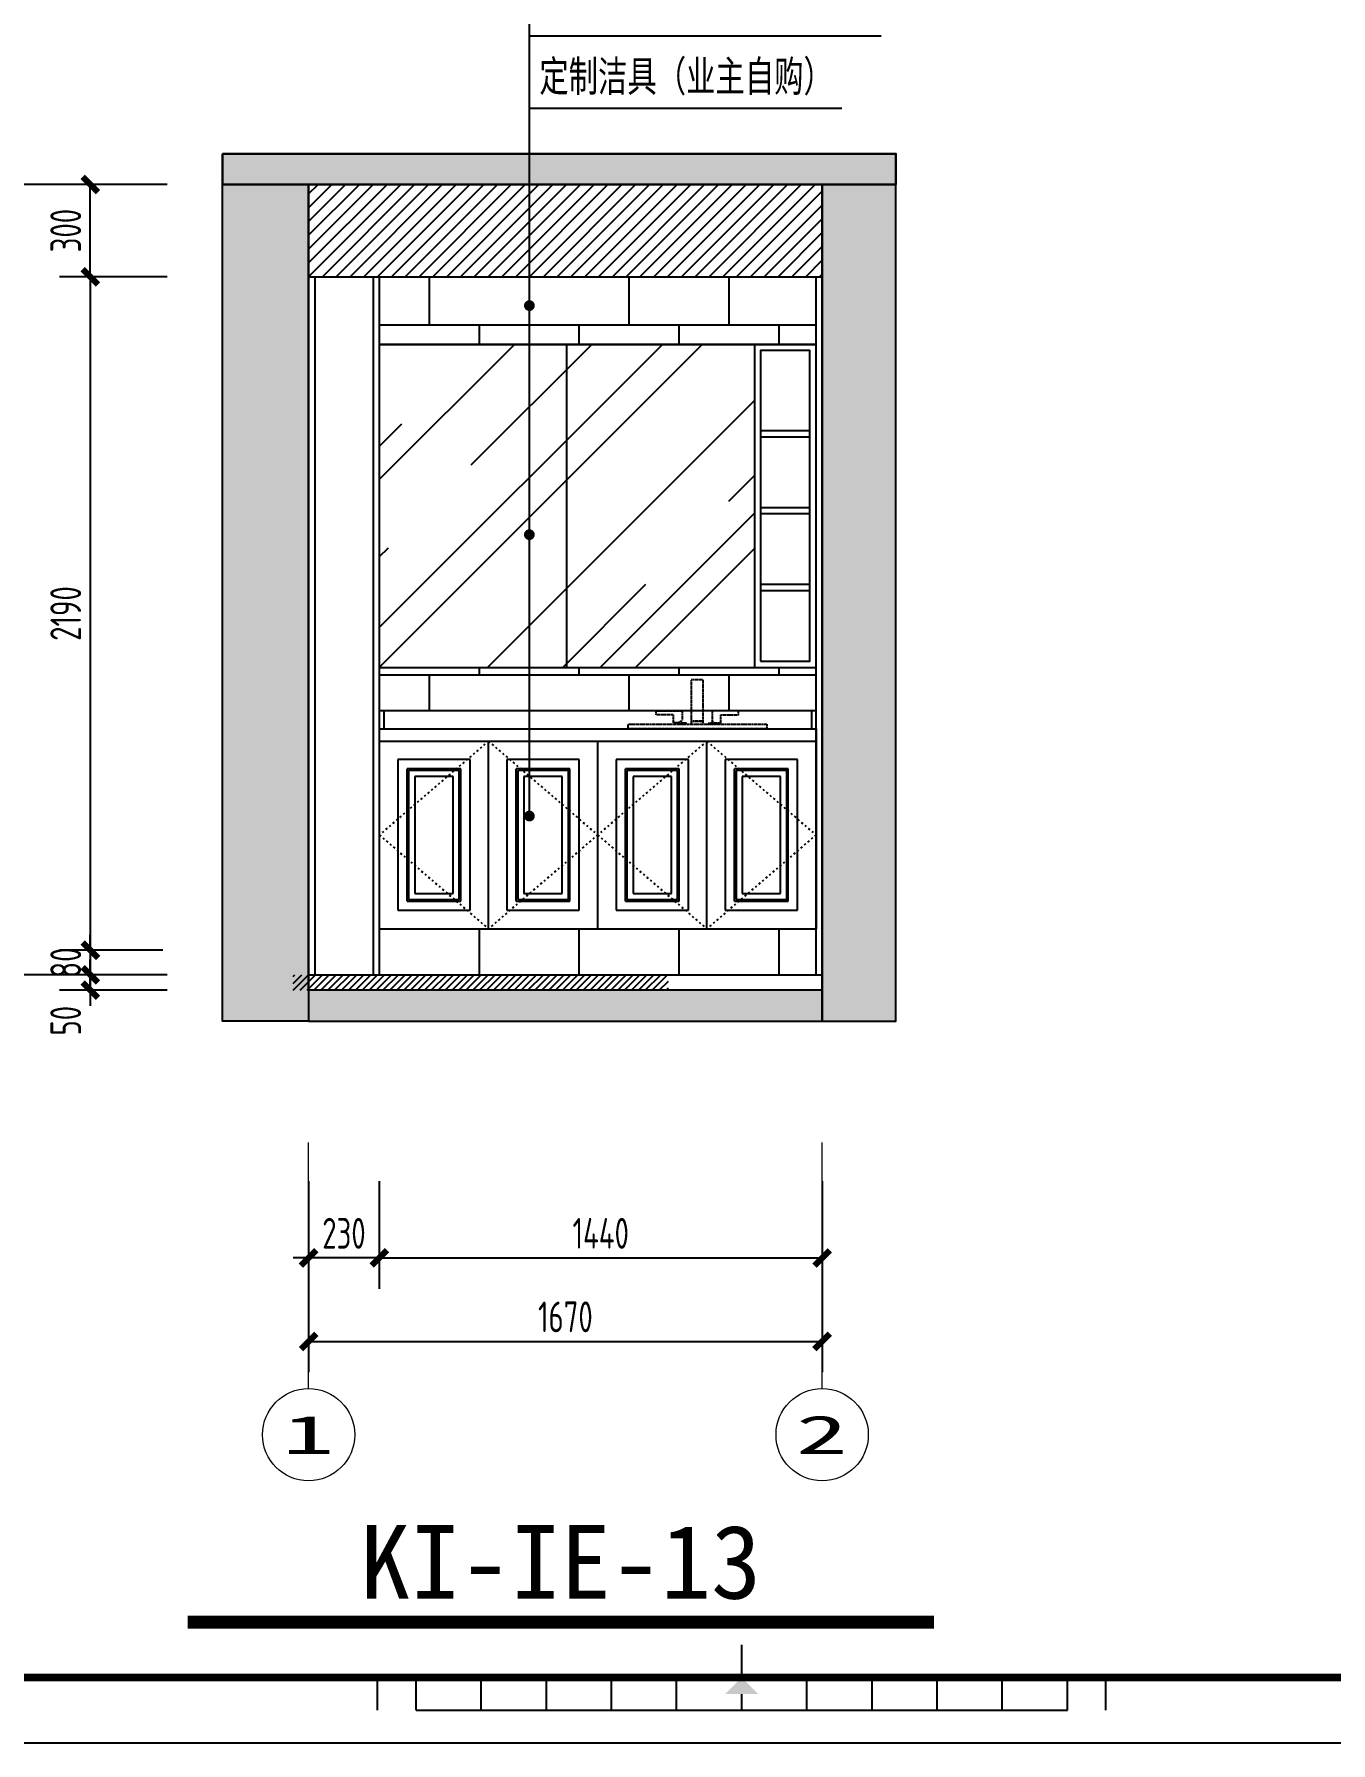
# Model space of a CAD drawing. Header units: millimetres. Extents: x 104198 to 1296755, y -81101 to 81453.
# Drawn here: x 720184 to 724401, y -28742 to -23186 of the extents above; entities that cross this region are included whole.
import ezdxf
from ezdxf.enums import TextEntityAlignment as Align
from ezdxf.xclip import XClip

# ---------------------------------------------------------------- set-up
doc = ezdxf.new("R2010")
doc.units = ezdxf.units.MM
doc.header["$XCLIPFRAME"] = 0
doc.header["$PDMODE"] = 3
doc.linetypes.add('ACAD_ISO03W100', pattern=[30, 12, -18])
doc.linetypes.add('Ax-B-comp-L2qt-$0$Ax-B-comp-L6-$0$Ax-B-comp-B1-$0$TRAZOS', pattern=[0.75, 0.5, -0.25])
doc.layers.get('Defpoints').update_dxf_attribs({"color": 250})
for name, color, linetype, lineweight in [('--外框线', 7, 'Continuous', 30), ('01-PL-墙体柱子', 7, 'Continuous', 35), ('Axle Number', 150, 'Continuous', 0)]:
    doc.layers.add(name, color=color, linetype=linetype, lineweight=lineweight)
for name, color, linetype in [('0家具', 51, 'Continuous'), ('1-墙线', 7, 'Continuous'), ('D■02 地材填充', 250, 'Continuous'), ('P-新砌墙体填充', 8, 'Continuous'), ('图纸图框', 165, 'Continuous')]:
    doc.layers.add(name, color=color, linetype=linetype)
doc.styles.add('CCD_DIM', font='ARCHS.SHX')
doc.styles.add('尺寸标注', font='ARCHS.SHX', dxfattribs={"width": 0.8})
doc.styles.add('线上图名', font='simhei.ttf')
doc.styles.add('轴号', font='', dxfattribs={"width": 0.8})
doc.styles.add('黑体', font='simhei.ttf', dxfattribs={"width": 0.7})
doc.styles.get('轴号').set_extended_font_data('SimSun')
doc.dimstyles.new('海龍1：50', dxfattribs={"dimscale": 50, "dimtxt": 2, "dimasz": 1, "dimexe": 2, "dimexo": 2, "dimgap": 0.6, "dimtad": 1, "dimdec": 0, "dimrnd": 5, "dimdsep": 46, "dimtxsty": 'CCD_DIM', "dimblk": 'WS-cj', "dimcen": 1, "dimclrd": 44, "dimclre": 44, "dimclrt": 2, "dimadec": 0, "dimazin": 2, "dimtfac": 1, "dimtdec": 4, "dimtix": 1, "dimtmove": 2, "dimatfit": 3, "dimldrblk": 'CCD_Leader_Arrow', "dimfxl": 5, "dimfxlon": 1, "dimtolj": 1, "dimarcsym": 0})
doc.dimstyles.new('立面标注', dxfattribs={"dimtxt": 100, "dimasz": 35, "dimexe": 20, "dimexo": 100, "dimtad": 1, "dimdec": 0, "dimtxsty": '黑体', "dimblk": 'ARCHTICK', "dimcen": 80, "dimdle": 20, "dimclrd": 251, "dimclre": 251, "dimclrt": 256, "dimadec": 0, "dimazin": 0, "dimtfac": 1, "dimtdec": 0, "dimtix": 1, "dimtmove": 2, "dimatfit": 3, "dimldrblk": 'DOT', "dimfxl": 200, "dimfxlon": 1, "dimarcsym": 0})

# ---------------------------------------------------------------- blocks, each defined once
blk = doc.blocks.new('kjghhgdgfhdhgfh')
at = {"layer": '图纸图框', "color": 165}
for p, q in [((1235.736097114308, -516.6322323388636), (1235.736097114308, -513.1311886968824)), ((1196.594429197475, -520.1332759807351), (1196.594429197475, -516.6322323388636)), ((1200.725660694923, -520.1332759807351), (1200.725660694923, -516.6322323388636)), ((1207.727747978776, -520.1332759807351), (1207.727747978776, -516.6322323388636)), ((1214.729835262748, -520.1332759807351), (1214.729835262748, -516.6322323388636)), ((1221.731922546599, -520.1332759807351), (1221.731922546599, -516.6322323388636)), ((1228.734009830453, -520.1332759807351), (1228.734009830453, -516.6322323388636)), ((1242.738184398277, -520.1332759807351), (1242.738184398277, -516.6322323388636)), ((1249.74027168213, -520.1332759807351), (1249.74027168213, -516.6322323388636)), ((1256.742358965983, -520.1332759807351), (1256.742358965983, -516.6322323388636)), ((1263.744446249947, -520.1332759807351), (1263.744446249947, -516.6322323388636)), ((1270.746533533805, -520.1332759807351), (1270.746533533805, -516.6322323388636)), ((1274.877765031257, -520.1332759807351), (1274.877765031257, -516.6322323388636)), ((1200.725660694923, -520.1332759807351), (1270.746533533805, -520.1332759807351)), ((1018.449156697091, -523.6475894229297), (1438.44652398302, -523.6475894229297)), ((1018.44915656821, -523.6475897729335), (1438.446523854134, -523.6475897729335)), ((1018.44915656821, -523.6475911731757), (1438.446523854134, -523.6475911731757)), ((1018.449156697091, -523.6475908231721), (1438.44652398302, -523.6475908231721)), ((1018.449156697091, -523.6475908231721), (1438.44652398302, -523.6475908231721))]:
    blk.add_line(p, q, dxfattribs=at)
at = {"layer": '图纸图框', "color": 165, "const_width": 0.840250474066758}
blk.add_lwpolyline([(1431.444436699053, -233.6664052710039), (1035.954374906786, -233.6664052710039), (1035.954374906786, -516.6322323388636), (1431.444436699053, -516.6322323388636)], close=True, dxfattribs=at)
at = {"layer": '图纸图框', "color": 165, "const_width": 0.2100626185166894}
blk.add_lwpolyline([(1235.736097114308, -518.3827541597987), (1235.736097114308, -520.1332759807351)], dxfattribs=at)
at = {"layer": '图纸图框', "color": 165}
blk.add_solid([(1237.486618935353, -518.3827541597987), (1233.98557529337, -518.3827541597987), (1235.736097114308, -516.6322323388636)], dxfattribs=at)
blk = doc.blocks.new('_ArchTick')
at = {"color": 2, "linetype": 'ByBlock', "const_width": 0.4}
blk.add_lwpolyline([(-0.5, -0.5), (0.5, 0.5)], dxfattribs=at)
blk = doc.blocks.new('*D1020')
at = {"color": 44, "lineweight": -2, "transparency": 16777216}
for p, q in [((720577.4401570376, -26164.83245944301), (720266.8433169083, -26164.83245944301)), ((720366.8433169083, -26164.83245944301), (720366.8433169083, -26114.83245944301)), ((720366.8433169083, -26164.83245944301), (720366.8433169083, -26244.83245944301)), ((720555.5955732964, -26244.83245944301), (720266.8433169083, -26244.83245944301)), ((720366.8433169083, -26244.83245944301), (720366.8433169083, -26294.83245944301))]:
    blk.add_line(p, q, dxfattribs=at)
at = {"layer": 'Defpoints', "color": 0, "transparency": 16777216}
for p in [(720677.4401570376, -26164.83245944301), (720366.8433169083, -26244.83245944301), (720655.5955732964, -26244.83245944301)]:
    blk.add_point(p, dxfattribs=at)
at = {"color": 44, "lineweight": -2, "transparency": 16777216, "xscale": 50, "yscale": 50, "zscale": 50}
for p, rotation in [((720366.8433169083, -26164.83245944301), 270), ((720366.8433169083, -26244.83245944301), 90)]:
    blk.add_blockref('_ArchTick', p, dxfattribs=dict(at, rotation=rotation))
at = {"color": 2, "transparency": 16777216, "insert": (720286.8433169083, -26204.8324594429), "char_height": 100, "attachment_point": 5, "rotation": 90, "style": '尺寸标注'}
blk.add_mtext('\\A1;80', dxfattribs=at)
blk = doc.blocks.new('CCD_Leader_Arrow')
at = {"color": 50, "linetype": 'ByBlock'}
blk.add_line((0, 0), (-1, 0), dxfattribs=at)
for points in [[(-0.8586479999999881, 0.6683735999999953), (-0.5965191999999888, 0.8519200000000069), (-0.2400000000000091, 0), (0, 0)], [(-0.8586479999999881, -0.6683735999999953), (-0.5965191999999888, -0.8519200000000069), (-0.2400000000000091, 0), (0, 0)]]:
    blk.add_solid(points, dxfattribs=at)
blk = doc.blocks.new('WS-cj')
blk.add_hatch(color=2).paths.add_polyline_path([(0.5879038905250127, 0.8177135944101792), (-0.8177135944101792, -0.5879038905250127), (-0.5879038905245579, -0.817713594410634), (0.817713594410634, 0.5879038905247853)])
at = {"color": 2, "linetype": 'ByBlock', "lineweight": 0}
for p, q in [((-1.099999999999909, 0), (0, 0)), ((0, 0), (1.099999999999909, 0))]:
    blk.add_line(p, q, dxfattribs=at)
at = {"color": 2}
blk.add_lwpolyline([(0.5879038905250127, 0.8177135944101792), (-0.8177135944101792, -0.5879038905250127), (-0.5879038905245579, -0.817713594410634), (0.817713594410634, 0.5879038905247853)], close=True, dxfattribs=at)
blk = doc.blocks.new('*D1021')
at = {"color": 44, "lineweight": -2, "transparency": 16777216}
for p, q in [((720331.9639696527, -23674.83245944301), (719981.9639696527, -23674.83245944301)), ((720081.9639696527, -26244.83245944301), (720081.9639696527, -23674.83245944301)), ((720331.9639696527, -26244.83245944301), (719981.9639696527, -26244.83245944301))]:
    blk.add_line(p, q, dxfattribs=at)
at = {"layer": 'Defpoints', "color": 0, "transparency": 16777216}
for p in [(720081.9639696527, -23674.83245944301), (721116.4189585384, -23674.83245944301), (720566.8433169083, -26244.83245944301)]:
    blk.add_point(p, dxfattribs=at)
at = {"color": 44, "lineweight": -2, "transparency": 16777216, "xscale": 50, "yscale": 50, "zscale": 50}
for p, rotation in [((720081.9639696527, -23674.83245944301), 90), ((720081.9639696527, -26244.83245944301), 270)]:
    blk.add_blockref('_ArchTick', p, dxfattribs=dict(at, rotation=rotation))
at = {"color": 2, "transparency": 16777216, "insert": (720001.9639696527, -24959.8324594429), "char_height": 100, "attachment_point": 5, "rotation": 90, "style": '尺寸标注'}
blk.add_mtext('\\A1;2570', dxfattribs=at)
blk = doc.blocks.new('*D1022')
at = {"color": 44, "lineweight": -2, "transparency": 16777216}
for p, q in [((720616.8433169083, -23974.83245944301), (720266.8433169083, -23974.83245944301)), ((720366.8433169083, -23974.83245944301), (720366.8433169083, -26164.83245944301)), ((720603.1523961296, -26164.83245944301), (720266.8433169083, -26164.83245944301))]:
    blk.add_line(p, q, dxfattribs=at)
at = {"layer": 'Defpoints', "color": 0, "transparency": 16777216}
for p in [(721116.4189585384, -23974.83245944301), (720366.8433169083, -26164.83245944301), (720703.1523961296, -26164.83245944301)]:
    blk.add_point(p, dxfattribs=at)
at = {"color": 44, "lineweight": -2, "transparency": 16777216, "xscale": 50, "yscale": 50, "zscale": 50}
for p, rotation in [((720366.8433169083, -23974.83245944301), 90), ((720366.8433169083, -26164.83245944301), 270)]:
    blk.add_blockref('_ArchTick', p, dxfattribs=dict(at, rotation=rotation))
at = {"color": 2, "transparency": 16777216, "insert": (720286.8433169083, -25069.8324594429), "char_height": 100, "attachment_point": 5, "rotation": 90, "style": '尺寸标注'}
blk.add_mtext('\\A1;2190', dxfattribs=at)
blk = doc.blocks.new('*D1023')
at = {"color": 44, "lineweight": -2, "transparency": 16777216}
for p, q in [((720616.8433169083, -23674.83245944301), (720266.8433169083, -23674.83245944301)), ((720366.8433169083, -23974.83245944301), (720366.8433169083, -23674.83245944301)), ((720616.8433169083, -23974.83245944301), (720266.8433169083, -23974.83245944301))]:
    blk.add_line(p, q, dxfattribs=at)
at = {"layer": 'Defpoints', "color": 0, "transparency": 16777216}
for p in [(720366.8433169083, -23674.83245944301), (721116.4189585384, -23674.83245944301), (721116.4189585384, -23974.83245944301)]:
    blk.add_point(p, dxfattribs=at)
at = {"color": 44, "lineweight": -2, "transparency": 16777216, "xscale": 50, "yscale": 50, "zscale": 50}
for p, rotation in [((720366.8433169083, -23674.83245944301), 90), ((720366.8433169083, -23974.83245944301), 270)]:
    blk.add_blockref('_ArchTick', p, dxfattribs=dict(at, rotation=rotation))
at = {"color": 2, "transparency": 16777216, "insert": (720286.8433169083, -23824.8324594429), "char_height": 100, "attachment_point": 5, "rotation": 90, "style": '尺寸标注'}
blk.add_mtext('\\A1;300', dxfattribs=at)
blk = doc.blocks.new('*D1024')
at = {"color": 44, "lineweight": -2, "transparency": 16777216}
for p, q in [((720366.8433169083, -26244.83245944301), (720366.8433169083, -26194.83245944301)), ((720616.8433169083, -26244.83245944301), (720266.8433169083, -26244.83245944301)), ((720366.8433169083, -26294.83245944301), (720366.8433169083, -26244.83245944301)), ((720616.8433169083, -26294.83245944301), (720266.8433169083, -26294.83245944301)), ((720366.8433169083, -26294.83245944301), (720366.8433169083, -26344.83245944301))]:
    blk.add_line(p, q, dxfattribs=at)
at = {"layer": 'Defpoints', "color": 0, "transparency": 16777216}
for p in [(720366.8433169083, -26244.83245944301), (721116.4189585384, -26244.83245944301), (721116.4189585384, -26294.83245944301)]:
    blk.add_point(p, dxfattribs=at)
at = {"color": 44, "lineweight": -2, "transparency": 16777216, "xscale": 50, "yscale": 50, "zscale": 50}
for p, rotation in [((720366.8433169083, -26244.83245944301), 270), ((720366.8433169083, -26294.83245944301), 90)]:
    blk.add_blockref('_ArchTick', p, dxfattribs=dict(at, rotation=rotation))
at = {"color": 2, "transparency": 16777216, "insert": (720286.8433169083, -26393.79269457841), "char_height": 100, "attachment_point": 5, "rotation": 90, "style": '尺寸标注'}
blk.add_mtext('\\A1;50', dxfattribs=at)
blk = doc.blocks.new('*D1025')
at = {"color": 44, "lineweight": -2, "transparency": 16777216}
for p, q in [((721306.6217429395, -26914.99720443529), (721306.6217429395, -27264.99720443529)), ((722746.6217429393, -26914.99720443529), (722746.6217429393, -27264.99720443529)), ((721306.6217429395, -27164.99720443529), (722746.6217429393, -27164.99720443529))]:
    blk.add_line(p, q, dxfattribs=at)
at = {"layer": 'Defpoints', "color": 0, "transparency": 16777216}
for p in [(721306.6217429395, -26244.83245944299), (722746.6217429393, -26394.83245944301), (722746.6217429393, -27164.99720443529)]:
    blk.add_point(p, dxfattribs=at)
at = {"color": 44, "lineweight": -2, "transparency": 16777216, "xscale": 50, "yscale": 50, "zscale": 50, "rotation": 180}
blk.add_blockref('_ArchTick', (721306.6217429395, -27164.99720443529), dxfattribs=at)
at = {"color": 44, "lineweight": -2, "transparency": 16777216, "xscale": 50, "yscale": 50, "zscale": 50}
blk.add_blockref('_ArchTick', (722746.6217429393, -27164.99720443529), dxfattribs=at)
at = {"color": 2, "transparency": 16777216, "insert": (722026.6217429393, -27084.99720443529), "char_height": 100, "attachment_point": 5, "style": '尺寸标注'}
blk.add_mtext('\\A1;1440', dxfattribs=at)
blk = doc.blocks.new('hl_Axis-A3')
at = {"color": 150, "ltscale": 2}
blk.add_line((16.00001264355095, -2.628404866592651e-05), (1.264355095287328e-05, -2.628404866555911e-05), dxfattribs=at)
at = {"color": 150}
blk.add_circle((19.00001264355095, -2.628404866592651e-05), 3, dxfattribs=at)
at = {"color": 2, "style": '轴号', "width": 3.15}
blk.add_attdef('轴号', text='', height=2.5, dxfattribs=at).set_placement((17.31251264355095, -1.273923342872195), (20.68751264355095, -1.273923342872195), align=Align.FIT)
blk = doc.blocks.new('*D1026')
at = {"color": 44, "lineweight": -2, "transparency": 16777216}
for p, q in [((721076.6217429395, -26914.99720443529), (721076.6217429395, -27264.99720443529)), ((721306.6217429395, -26914.99720443529), (721306.6217429395, -27264.99720443529)), ((721076.6217429395, -27164.99720443529), (721026.6217429395, -27164.99720443529)), ((721306.6217429395, -27164.99720443529), (721076.6217429395, -27164.99720443529)), ((721306.6217429395, -27164.99720443529), (721356.6217429395, -27164.99720443529))]:
    blk.add_line(p, q, dxfattribs=at)
at = {"layer": 'Defpoints', "color": 0, "transparency": 16777216}
for p in [(721306.6217429395, -26244.83245944299), (721076.6217429395, -26394.83245944301), (721076.6217429395, -27164.99720443529)]:
    blk.add_point(p, dxfattribs=at)
at = {"color": 44, "lineweight": -2, "transparency": 16777216, "xscale": 50, "yscale": 50, "zscale": 50}
blk.add_blockref('_ArchTick', (721076.6217429395, -27164.99720443529), dxfattribs=at)
at = {"color": 44, "lineweight": -2, "transparency": 16777216, "xscale": 50, "yscale": 50, "zscale": 50, "rotation": 180}
blk.add_blockref('_ArchTick', (721306.6217429395, -27164.99720443529), dxfattribs=at)
at = {"color": 2, "transparency": 16777216, "insert": (721191.6217429395, -27084.99720443529), "char_height": 100, "attachment_point": 5, "style": '尺寸标注'}
blk.add_mtext('\\A1;230', dxfattribs=at)
blk = doc.blocks.new('*D1027')
at = {"color": 44, "lineweight": -2, "transparency": 16777216}
for p, q in [((721076.6217429396, -27186.59067864536), (721076.6217429396, -27536.59067864536)), ((722746.6217429393, -27186.59067864536), (722746.6217429393, -27536.59067864536)), ((721076.6217429396, -27436.59067864536), (722746.6217429393, -27436.59067864536))]:
    blk.add_line(p, q, dxfattribs=at)
at = {"layer": 'Defpoints', "color": 0, "transparency": 16777216}
for p in [(722746.6217429393, -26394.83245944301), (721076.6217429396, -26603.01660378021), (722746.6217429393, -27436.59067864536)]:
    blk.add_point(p, dxfattribs=at)
at = {"color": 44, "lineweight": -2, "transparency": 16777216, "xscale": 50, "yscale": 50, "zscale": 50, "rotation": 180}
blk.add_blockref('_ArchTick', (721076.6217429396, -27436.59067864536), dxfattribs=at)
at = {"color": 44, "lineweight": -2, "transparency": 16777216, "xscale": 50, "yscale": 50, "zscale": 50}
blk.add_blockref('_ArchTick', (722746.6217429393, -27436.59067864536), dxfattribs=at)
at = {"color": 2, "transparency": 16777216, "insert": (721911.6217429395, -27356.59067864536), "char_height": 100, "attachment_point": 5, "style": '尺寸标注'}
blk.add_mtext('\\A1;1670', dxfattribs=at)
blk = doc.blocks.new('gfhgfhdfgh')
at = {"layer": 'P-新砌墙体填充', "lineweight": -3}
h = blk.add_hatch(dxfattribs=at)
h.set_pattern_fill('BRSTONE', color=256, scale=5, angle=-1.272221872585407e-14, style=0)
h.set_pattern_definition([(0, (569666.0014296011, 12930.0928439164), (9.305889392408061e-15, 41.91), []), (89.99999999999999, (569780.3014296012, 12930.0928439164), (-63.49999999999999, 41.91000000000001), [41.91, -41.91]), (89.99999999999999, (569767.6014296011, 12930.0928439164), (-63.49999999999999, 41.91000000000001), [41.91, -41.91]), (0, (569780.3014296012, 12937.0778439164), (63.50000000000001, 41.90999999999998), [-114.3, 12.7]), (0, (569780.3014296012, 12944.0628439164), (63.50000000000001, 41.90999999999998), [-114.3, 12.7]), (0, (569780.3014296012, 12951.0478439164), (63.50000000000001, 41.90999999999998), [-114.3, 12.7]), (0, (569780.3014296012, 12958.0328439164), (63.50000000000001, 41.90999999999998), [-114.3, 12.7]), (0, (569780.3014296012, 12965.0178439164), (63.50000000000001, 41.90999999999998), [-114.3, 12.7])])
h.paths.add_polyline_path([(573976.0014296011, 13170.09284391639), (573645.870761268, 13170.09284391639), (573645.870761268, 12930.0928439164), (573675.9298453337, 12930.09284391641), (573976.001429601, 12930.09284391641)])
h.paths.add_polyline_path([(571515.8707612678, 13950.09284391622), (571435.870761268, 13950.09284391622), (569666.0014296011, 13950.09284391638), (569666.0014296011, 13830.09284391639), (571385.8707612678, 13830.09284391639), (571385.8707612678, 13770.09284391639), (571515.8707612678, 13770.09284391639)])
blk = doc.blocks.new('FDGFDHFGH')
at = {"color": 2, "linetype": 'Ax-B-comp-L2qt-$0$Ax-B-comp-L6-$0$Ax-B-comp-B1-$0$TRAZOS', "ltscale": 0.09, "elevation": 6.691048069536471e-10}
for points in [[(134529.8001898848, -118305.1937385627), (134529.8001650606, -118176.0260444726), (134529.8001650606, -118161.0260444726), (134490.6334983939, -118161.0260444726), (134490.6334983939, -118176.0260444726), (134490.6335232182, -118305.1936667471)], [(134529.8001898848, -118294.9602877967), (134490.6335232182, -118294.9602877967)], [(134529.8001898848, -118296.6269544633), (134490.6335232182, -118296.6269544633)]]:
    blk.add_lwpolyline(points, dxfattribs=at)
at = {"color": 2, "linetype": 'Ax-B-comp-L2qt-$0$Ax-B-comp-L6-$0$Ax-B-comp-B1-$0$TRAZOS', "ltscale": 0.09, "elevation": 3.067870485938893e-10}
for points in [[(134376.7539459811, -118261.9728276178), (134461.2206878123, -118261.9728276178), (134461.2206878123, -118293.5562946252), (134447.4832848014, -118301.1947329804), (134433.7460270645, -118301.1947329804), (134433.7460270645, -118274.9582485972), (134376.7539459811, -118274.9582485972)], [(134644.3390544472, -118261.9728643079), (134559.2130252908, -118261.9728276178), (134559.2130252908, -118293.5562946252), (134556.2837616349, -118301.1947329804), (134587.3469733639, -118301.1947696705), (134587.3469733639, -118274.9582852873), (134644.3390544472, -118274.9582852873)]]:
    blk.add_lwpolyline(points, close=True, dxfattribs=at)
at = {"color": 2, "linetype": 'Ax-B-comp-L2qt-$0$Ax-B-comp-L6-$0$Ax-B-comp-B1-$0$TRAZOS', "ltscale": 0.09}
for points in [[(134736.6784018218, -118320.2504548668), (134286.4716793969, -118320.2504548668), (134286.4716793969, -118305.2504548668), (134736.6784018218, -118305.2504548668)], [(134446.6162807705, -118301.5907067476), (134446.6162807705, -118305.2504181767), (134476.5812289743, -118305.2504181767), (134476.5812289743, -118301.5907067476)], [(134576.5338004481, -118301.5907067476), (134576.5338004481, -118305.2504181767), (134546.5688522443, -118305.2504181767), (134546.5688522443, -118301.5907067476)]]:
    blk.add_lwpolyline(points, close=True, dxfattribs=at)
at = {"color": 2, "linetype": 'Ax-B-comp-L2qt-$0$Ax-B-comp-L6-$0$Ax-B-comp-B1-$0$TRAZOS', "ltscale": 0.09, "elevation": 6.691048069536471e-10}
for points in [[(134460.8455902618, -118301.5339553183, 0.1671416607668552), (134458.2149174914, -118295.2275996961)], [(134562.2187956117, -118295.2275996961, 0.1671416607668552), (134559.5881228411, -118301.5339553183)]]:
    blk.add_lwpolyline(points, format="xyb", dxfattribs=at)
blk = doc.blocks.new('_Dot')
at = {"color": 2, "linetype": 'ByBlock', "lineweight": -2}
blk.add_line((-0.5, 0), (-1, 0), dxfattribs=at)
at = {"color": 2, "linetype": 'ByBlock', "const_width": 0.5}
blk.add_lwpolyline([(-0.25, 0, 1), (0.25, 0, 1)], format="xyb", close=True, dxfattribs=at)

msp = doc.modelspace()

# ---------------------------------------------------------------- hatches: boundary and pattern name
h = msp.add_hatch(color=252)
h.dxf.hatch_style = 1
h.paths.add_polyline_path([(721076.6217429393, -23674.83245944301), (720796.6217429393, -23674.83245944301), (720796.6217429393, -26394.83245944301), (721076.6217429395, -26394.83245944301)])
h.paths.add_polyline_path([(722986.6217429393, -23674.83245944301), (722746.6217429393, -23674.83245944301), (722746.6217429393, -26394.83245944301), (722986.6217429393, -26394.83245944301)])
h.paths.add_polyline_path([(722986.6217429393, -23574.83245944301), (720796.6217429393, -23574.83245944301), (720796.6217429393, -23674.83245944301), (721076.6217429395, -23674.83245944301), (722986.6217429393, -23674.83245944301)])
h.paths.add_polyline_path([(722746.6217429392, -26294.83245944301), (721076.6217429395, -26294.83245944301), (721076.6217429395, -26394.83245944301), (722746.6217429393, -26394.83245944301)])
at = {"ltscale": 100}
h = msp.add_hatch(dxfattribs=at)
h.set_pattern_fill('AR-B816,_O', color=250, scale=0.8)
h.set_pattern_definition([(0, (721306.6217429393, -26244.83245944302), (0, 162.56), []), (90, (721306.6217429393, -26244.83245944302), (-162.56, 162.56), [162.56, -162.56])])
h.paths.add_polyline_path([(722726.6217429395, -26094.83245944299), (721306.6217429393, -26094.83245944301), (721306.6217429395, -26244.83245944302), (722726.6217429393, -26244.83245944301)])
h.paths.add_polyline_path([(722320.4714229885, -25285.60804904885), (722359.6380896552, -25285.60804904885), (722359.6380896552, -25300.60804904885), (722359.638105842, -25384.832459443), (722726.6217429392, -25384.83245944298), (722726.6217429392, -25244.83245944301), (722526.6217429393, -25244.83245944301), (721306.6217429395, -25244.83245944301), (721306.6217429395, -25384.83245944304), (722320.4714391752, -25384.83245944299)])
h.paths.add_polyline_path([(722726.6217429393, -23974.83245944301), (721306.6217429396, -23974.83245944301), (721306.6217429396, -24194.83245944301), (722726.6217429391, -24194.83245944302)])
h = msp.add_hatch(dxfattribs=at)
h.set_pattern_fill('AR-RROOF', color=250, scale=20, angle=45)
h.set_pattern_definition([(45, (721306.6217429397, -25244.83245944302), (431.0522938113196, 1149.472783496852), [7620, -1016, 2540, -508]), (45, (721604.7662461592, -24587.47771138075), (-836.959870483645, 118.5393807981128), [1524, -167.64, 3048, -381]), (45, (721180.8981572448, -24759.89862890528), (1627.222409137731, 2108.564137227037), [4064, -711.2, 2032, -508])])
h.paths.add_polyline_path([(721916.6217429395, -24194.83245944301), (721306.6217429397, -24194.83245944301), (721306.6217429397, -25244.83245944301), (721916.6217429397, -25244.83245944301)])
h.paths.add_polyline_path([(722526.6217429392, -24194.83245944301), (721916.6217429396, -24194.83245944301), (721916.6217429396, -25244.83245944301), (722526.6217429395, -25244.83245944302)])
at = {"layer": 'D■02 地材填充'}
h = msp.add_hatch(dxfattribs=at)
h.set_pattern_fill('ANSI31', color=256, scale=10, angle=180, style=0)
h.set_pattern_definition([(225, (721076.6217429393, -23974.83245944301), (22.45064030267288, -22.45064030267289), [])])
h.paths.add_polyline_path([(722746.6217429393, -23674.83245944301), (721076.6217429395, -23674.83245944301), (721076.6217429393, -23974.83245944301), (722746.6217429393, -23974.83245944301)])
h = msp.add_hatch(dxfattribs=at)
h.set_pattern_fill('ANSI31', color=256, scale=5, angle=180, style=0)
h.set_pattern_definition([(225, (721026.6217429395, -26294.83245944302), (11.22532015133644, -11.22532015133644), [])])
h.paths.add_polyline_path([(722246.6217429395, -26244.83245944301), (721026.6217429395, -26244.83245944301), (721026.6217429395, -26294.83245944302), (722246.6217429395, -26294.83245944301)])

# ---------------------------------------------------------------- linework, layer by layer
at = {"layer": '--外框线', "color": 1}
for p, q in [((721076.6217429395, -23674.83245944301), (721076.6217429395, -26294.83245944301)), ((722746.6217429393, -26294.83245944301), (722746.6217429393, -23674.83245944301))]:
    msp.add_line(p, q, dxfattribs=at)
at = {"layer": '--外框线', "color": 252}
msp.add_lwpolyline([(720796.6217429393, -23574.83245944301), (722986.6217429393, -23574.83245944301), (722986.6217429393, -23674.83245944301), (720796.6217429393, -23674.83245944301)], close=True, dxfattribs=at)
for p, q in [((721076.6217429395, -23974.83245944301), (722746.6217429392, -23974.83245944301)), ((721286.6217429396, -23974.83245944302), (721286.6217429395, -26244.83245944301))]:
    msp.add_line(p, q)
at = {"color": 2}
for p, q in [((721096.6217429395, -23974.83245944301), (721096.6217429395, -26244.83245944301)), ((721306.6217429396, -23974.83245944302), (721306.6217429395, -26244.83245944301)), ((722726.6217429393, -26244.83245944301), (722726.6217429392, -23974.83245944301)), ((721306.6217429396, -24194.83245944301), (722726.6217429393, -24194.83245944301)), ((722526.6217429393, -24194.83245944301), (722526.6217429393, -25244.83245944301)), ((722546.6217429393, -24474.83245944301), (722706.6217429393, -24474.83245944301)), ((722546.6217429393, -24494.83245944301), (722706.6217429393, -24494.83245944301)), ((722546.6217429393, -24724.83245944301), (722706.6217429393, -24724.83245944301)), ((722546.6217429393, -24744.83245944301), (722706.6217429393, -24744.83245944301)), ((722546.6217429393, -24974.83245944301), (722706.6217429393, -24974.83245944301)), ((722546.6217429393, -24994.83245944301), (722706.6217429393, -24994.83245944301)), ((721306.6217429397, -25244.83245944301), (722726.6217429393, -25244.83245944301)), ((721076.6217429395, -26244.83245944301), (722746.6217429393, -26244.83245944301))]:
    msp.add_line(p, q, dxfattribs=at)
at = {"color": 250, "ltscale": 100}
msp.add_line((721916.6217429396, -25244.83245944301), (721916.6217429395, -24194.83245944301), dxfattribs=at)
at = {"color": 8}
for p, q in [((721306.6217429396, -25384.83245944304), (722726.6217429395, -25384.83245944298)), ((721321.6217429395, -25384.83245944301), (721321.6217429395, -25444.83245944301)), ((722711.6217429393, -25384.83245944298), (722711.6217429393, -25444.83245944298)), ((721571.6217429395, -25574.83245944301), (721396.6217429395, -25574.83245944301)), ((721396.6217429395, -26004.83245944301), (721396.6217429395, -25574.83245944301)), ((721546.6217429395, -25599.83245944301), (721421.6217429395, -25599.83245944301)), ((721421.6217429395, -25599.83245944301), (721421.6217429395, -25979.83245944301)), ((721546.6217429395, -25979.83245944301), (721546.6217429395, -25599.83245944301)), ((721571.6217429395, -26004.83245944301), (721571.6217429395, -25574.83245944301)), ((721926.6217429395, -25574.83245944301), (721751.6217429395, -25574.83245944301)), ((721751.6217429395, -26004.83245944301), (721751.6217429395, -25574.83245944301)), ((721901.6217429395, -25599.83245944301), (721776.6217429395, -25599.83245944301)), ((721776.6217429395, -25599.83245944301), (721776.6217429395, -25979.83245944301)), ((721901.6217429395, -25979.83245944301), (721901.6217429395, -25599.83245944301)), ((721926.6217429395, -26004.83245944301), (721926.6217429395, -25574.83245944301)), ((722281.6217429393, -25574.832459443), (722106.6217429393, -25574.832459443)), ((722106.6217429393, -26004.832459443), (722106.6217429393, -25574.832459443)), ((722256.6217429393, -25599.832459443), (722131.6217429393, -25599.832459443)), ((722131.6217429393, -25599.832459443), (722131.6217429393, -25979.832459443)), ((722256.6217429393, -25979.832459443), (722256.6217429393, -25599.832459443)), ((722281.6217429393, -26004.832459443), (722281.6217429393, -25574.832459443)), ((722636.6217429393, -25574.83245944299), (722461.6217429393, -25574.83245944299)), ((722461.6217429393, -26004.83245944299), (722461.6217429393, -25574.83245944299)), ((722611.6217429393, -25599.83245944299), (722486.6217429393, -25599.83245944299)), ((722486.6217429393, -25599.83245944299), (722486.6217429393, -25979.83245944299)), ((722611.6217429393, -25979.83245944299), (722611.6217429393, -25599.83245944299)), ((722636.6217429393, -26004.83245944299), (722636.6217429393, -25574.83245944299)), ((721421.6217429395, -25979.83245944301), (721546.6217429395, -25979.83245944301)), ((721776.6217429395, -25979.83245944301), (721901.6217429395, -25979.83245944301)), ((722131.6217429393, -25979.832459443), (722256.6217429393, -25979.832459443)), ((722486.6217429393, -25979.83245944299), (722611.6217429393, -25979.83245944299)), ((721396.6217429395, -26004.83245944301), (721571.6217429395, -26004.83245944301)), ((721751.6217429395, -26004.83245944301), (721926.6217429395, -26004.83245944301)), ((722106.6217429393, -26004.832459443), (722281.6217429393, -26004.832459443)), ((722461.6217429393, -26004.83245944299), (722636.6217429393, -26004.83245944299))]:
    msp.add_line(p, q, dxfattribs=at)
at = {"color": 1}
for p, q in [((721306.6217429395, -25444.83245944301), (722726.6217429392, -25444.83245944304)), ((721306.6217429395, -25484.83245944301), (722726.6217429393, -25484.83245944298)), ((721306.6217429395, -26094.83245944301), (722726.6217429393, -26094.83245944298))]:
    msp.add_line(p, q, dxfattribs=at)
at = {"color": 252}
for points in [[(721076.6217429395, -26394.83245944301), (720796.6217429393, -26394.83245944301), (720796.6217429393, -23674.83245944301), (721076.6217429395, -23674.83245944301)], [(722746.6217429393, -26394.83245944301), (722986.6217429393, -26394.83245944301), (722986.6217429393, -23674.83245944301), (722746.6217429393, -23674.83245944301)], [(722746.6217429393, -26294.83245944301), (721076.6217429395, -26294.83245944301), (721076.6217429395, -26394.83245944301), (722746.6217429393, -26394.83245944301)]]:
    msp.add_lwpolyline(points, close=True, dxfattribs=at)
at = {"color": 2}
for points in [[(722726.6217429393, -24194.83245944301), (721306.6217429397, -24194.83245944301), (721306.6217429397, -25244.83245944301), (722726.6217429393, -25244.83245944301)], [(722526.6217429393, -25244.83245944301), (722726.6217429393, -25244.83245944301), (722726.6217429393, -24194.83245944301), (722526.6217429393, -24194.83245944301)], [(722546.6217429393, -25224.83245944301), (722706.6217429393, -25224.83245944301), (722706.6217429393, -24214.83245944301), (722546.6217429393, -24214.83245944301)]]:
    msp.add_lwpolyline(points, close=True, dxfattribs=at)
msp.add_lwpolyline([(721076.6217429395, -26244.83245944301), (722746.6217429393, -26244.83245944301)], dxfattribs=at)
at = {"color": 2, "linetype": 'Continuous'}
msp.add_lwpolyline([(720682.8604152325, -28349.25374684448, 41.9328, 41.9328, 0), (723109.98203321, -28349.25374684448, 44.928, 44.928, 0)], format="xyseb", dxfattribs=at)
at = {"layer": '01-PL-墙体柱子', "color": 1, "lineweight": -3, "ltscale": 4}
for p, q in [((722726.6217429393, -25444.83245944298), (722726.6217429393, -25384.83245944298)), ((721661.6217429395, -26094.83245944301), (721661.6217429395, -25484.83245944301)), ((722016.6217429395, -26094.83245944301), (722016.6217429395, -25484.83245944301)), ((722371.6217429393, -26094.832459443), (722371.6217429393, -25484.832459443)), ((722726.6217429393, -25444.83245944298), (722726.6217429393, -26094.83245944298)), ((722726.6217429393, -26094.83245944299), (722726.6217429393, -25484.83245944299)), ((721601.6217429395, -25544.83245944301), (721366.6217429395, -25544.83245944301)), ((721366.6217429395, -25544.83245944301), (721366.6217429395, -26034.83245944301)), ((721601.6217429395, -26034.83245944301), (721601.6217429395, -25544.83245944301)), ((721956.6217429395, -25544.83245944301), (721721.6217429395, -25544.83245944301)), ((721721.6217429395, -25544.83245944301), (721721.6217429395, -26034.83245944301)), ((721956.6217429395, -26034.83245944301), (721956.6217429395, -25544.83245944301)), ((722311.6217429393, -25544.832459443), (722076.6217429393, -25544.832459443)), ((722076.6217429393, -25544.832459443), (722076.6217429393, -26034.832459443)), ((722311.6217429393, -26034.832459443), (722311.6217429393, -25544.832459443)), ((722666.6217429393, -25544.83245944299), (722431.6217429393, -25544.83245944299)), ((722431.6217429393, -25544.83245944299), (722431.6217429393, -26034.83245944299)), ((722666.6217429393, -26034.83245944299), (722666.6217429393, -25544.83245944299)), ((721566.6217429395, -25579.83245944301), (721401.6217429395, -25579.83245944301)), ((721401.6217429395, -25579.83245944301), (721401.6217429395, -25999.83245944301)), ((721566.6217429395, -25999.83245944301), (721566.6217429395, -25579.83245944301)), ((721921.6217429395, -25579.83245944301), (721756.6217429395, -25579.83245944301)), ((721756.6217429395, -25579.83245944301), (721756.6217429395, -25999.83245944301)), ((721921.6217429395, -25999.83245944301), (721921.6217429395, -25579.83245944301)), ((722276.6217429393, -25579.832459443), (722111.6217429393, -25579.832459443)), ((722111.6217429393, -25579.832459443), (722111.6217429393, -25999.832459443)), ((722276.6217429393, -25999.832459443), (722276.6217429393, -25579.832459443)), ((722631.6217429393, -25579.83245944299), (722466.6217429393, -25579.83245944299)), ((722466.6217429393, -25579.83245944299), (722466.6217429393, -25999.83245944299)), ((722631.6217429393, -25999.83245944299), (722631.6217429393, -25579.83245944299)), ((721366.6217429393, -26034.83245944301), (721601.6217429395, -26034.83245944301)), ((721401.6217429395, -25999.83245944301), (721566.6217429395, -25999.83245944301)), ((721721.6217429393, -26034.83245944301), (721956.6217429395, -26034.83245944301)), ((721756.6217429395, -25999.83245944301), (721921.6217429395, -25999.83245944301)), ((722076.6217429392, -26034.832459443), (722311.6217429393, -26034.832459443)), ((722111.6217429393, -25999.832459443), (722276.6217429393, -25999.832459443)), ((722431.6217429392, -26034.83245944299), (722666.6217429393, -26034.83245944299)), ((722466.6217429393, -25999.83245944299), (722631.6217429393, -25999.83245944299))]:
    msp.add_line(p, q, dxfattribs=at)
at = {"layer": '1-墙线', "color": 251, "linetype": 'ACAD_ISO03W100', "ltscale": 0.5}
for p, q in [((721661.6217429395, -25484.83245944301), (721306.6217429395, -25789.83245944301)), ((721661.6217429395, -25484.83245944301), (722016.6217429395, -25789.83245944301)), ((722371.6217429393, -25484.832459443), (722016.6217429393, -25789.832459443)), ((722371.6217429393, -25484.83245944299), (722726.6217429393, -25789.83245944299)), ((721306.6217429395, -25789.83245944301), (721661.6217429395, -26094.83245944301)), ((722016.6217429395, -25789.83245944301), (721661.6217429395, -26094.83245944301)), ((722016.6217429393, -25789.832459443), (722371.6217429393, -26094.832459443)), ((722726.6217429393, -25789.83245944299), (722371.6217429393, -26094.83245944299))]:
    msp.add_line(p, q, dxfattribs=at)

# ---------------------------------------------------------------- block references
ref = msp.add_blockref('kjghhgdgfhdhgfh', (685104.1872903561, -12901.25919992203), dxfattribs=dict(xscale=30.25, yscale=30.25, zscale=30.25))
XClip(ref).set_block_clipping_path([(1018.4491561816565, -523.6475911731757), (1465.834744255318, -226.65104223585132)])
at = {"color": 1}
msp.add_blockref('FDGFDHFGH', (587829.8379245945, 92875.41799542373), dxfattribs=at)
at = {"layer": 'Axle Number'}
ref = msp.add_blockref('hl_Axis-A3', (721076.6230571419, -26789.80026481501), dxfattribs=dict(at, xscale=50, yscale=50, zscale=50, rotation=270))
ref.add_attrib('轴号', '1', dxfattribs={"layer": '0', "color": 2, "height": 125, "style": '轴号', "width": 1.8984375}).set_placement((720991.0518899983, -27802.30089699255), (721159.8018899983, -27802.30089699255), align=Align.FIT)
ref = msp.add_blockref('hl_Axis-A3', (722746.6217429393, -26789.80026481501), dxfattribs=dict(at, xscale=50, yscale=50, zscale=50, rotation=270))
ref.add_attrib('轴号', '2', dxfattribs={"layer": '0', "color": 2, "height": 125, "style": '轴号', "width": 1.8984375}).set_placement((722661.0505757957, -27802.30089699255), (722829.8005757957, -27802.30089699255), align=Align.FIT)

# ---------------------------------------------------------------- texts
at = {"color": 2, "style": '线上图名', "flags": 8}
msp.add_attdef('KI-IE-13', text='EXISTING_PLAN', height=239.616, dxfattribs=at).set_placement((721896.2685111292, -28273.03207129971), align=Align.CENTER)
at = {"layer": '0家具', "insert": (722781.5857878834, -23385.77892293189), "char_height": 100, "attachment_point": 9, "style": '黑体'}
msp.add_mtext('定制洁具（业主自购）', dxfattribs=at)

# ---------------------------------------------------------------- dimensions: what is measured, and where the dimension line sits
for base, p1, p2, picture, middle in [((720081.9639696527, -23674.83245944301), (720566.8433169083, -26244.83245944301), (721116.4189585384, -23674.83245944301), '*D1021', (720001.9639696527, -24959.8324594429)), ((720366.8433169083, -23674.83245944301), (721116.4189585384, -23974.83245944301), (721116.4189585384, -23674.83245944301), '*D1023', (720286.8433169083, -23824.8324594429)), ((720366.8433169083, -26164.83245944301), (721116.4189585384, -23974.83245944301), (720703.1523961296, -26164.83245944301), '*D1022', (720286.8433169083, -25069.8324594429)), ((720366.8433169083, -26244.83245944301), (720677.4401570376, -26164.83245944301), (720655.5955732964, -26244.83245944301), '*D1020', (720286.8433169083, -26204.8324594429))]:
    dim = msp.add_linear_dim(base=base, p1=p1, p2=p2, angle=90, dimstyle='海龍1：50', override={"dimtxsty": '尺寸标注', "dimblk1": 'ArchTick', "dimblk2": 'ArchTick', "dimsah": 1})
    dim.commit()
    dim.dimension.update_dxf_attribs({"geometry": picture, "text_midpoint": middle})
dim = msp.add_linear_dim(base=(720366.8433169083, -26244.83245944301), p1=(721116.4189585384, -26294.83245944301), p2=(721116.4189585384, -26244.83245944301), angle=90, dimstyle='海龍1：50', override={"dimtxsty": '尺寸标注', "dimblk1": 'ArchTick', "dimblk2": 'ArchTick', "dimsah": 1})
dim.commit()
dim.dimension.update_dxf_attribs({"geometry": '*D1024', "text_midpoint": (720286.8433169083, -26393.79269457841), "dimtype": 160})
for base, p1, p2, picture, middle in [((721076.6217429395, -27164.99720443529), (721306.6217429395, -26244.83245944299), (721076.6217429395, -26394.83245944301), '*D1026', (721191.6217429395, -27084.99720443529)), ((722746.6217429393, -27164.99720443529), (721306.6217429395, -26244.83245944299), (722746.6217429393, -26394.83245944301), '*D1025', (722026.6217429393, -27084.99720443529)), ((722746.6217429393, -27436.59067864536), (721076.6217429396, -26603.01660378021), (722746.6217429393, -26394.83245944301), '*D1027', (721911.6217429395, -27356.59067864536))]:
    dim = msp.add_linear_dim(base=base, p1=p1, p2=p2, dimstyle='海龍1：50', override={"dimtxsty": '尺寸标注', "dimblk1": 'ArchTick', "dimblk2": 'ArchTick', "dimsah": 1})
    dim.commit()
    dim.dimension.update_dxf_attribs({"geometry": picture, "text_midpoint": middle})

# ---------------------------------------------------------------- leaders
at = {"layer": '0家具', "color": 51}
for points in [[(721794.6163479524, -24068.65063934703), (721794.6163479524, -22971.33783291509), (722635.9904891351, -22971.33783291509)], [(721794.6163479524, -24813.47663251823), (721794.6163479524, -23191.93843585042), (722938.4872533195, -23191.93843585042)], [(721794.6163479524, -25728.29605082399), (721794.6163479524, -23426.7136310865), (722810.6556808669, -23426.7136310865)]]:
    msp.add_leader(points, dimstyle='立面标注', dxfattribs=at)

# ---------------------------------------------------------------- next in the draw order: block references
ref = msp.add_blockref('gfhgfhdfgh', (708916.5288990232, 548389.2383302846), dxfattribs=dict(rotation=270))
XClip(ref).set_block_clipping_path([(569182.5971978711, 11687.24885173561), (570509.1403896286, 14087.037829489214)])

doc.saveas('drawing.dxf')
